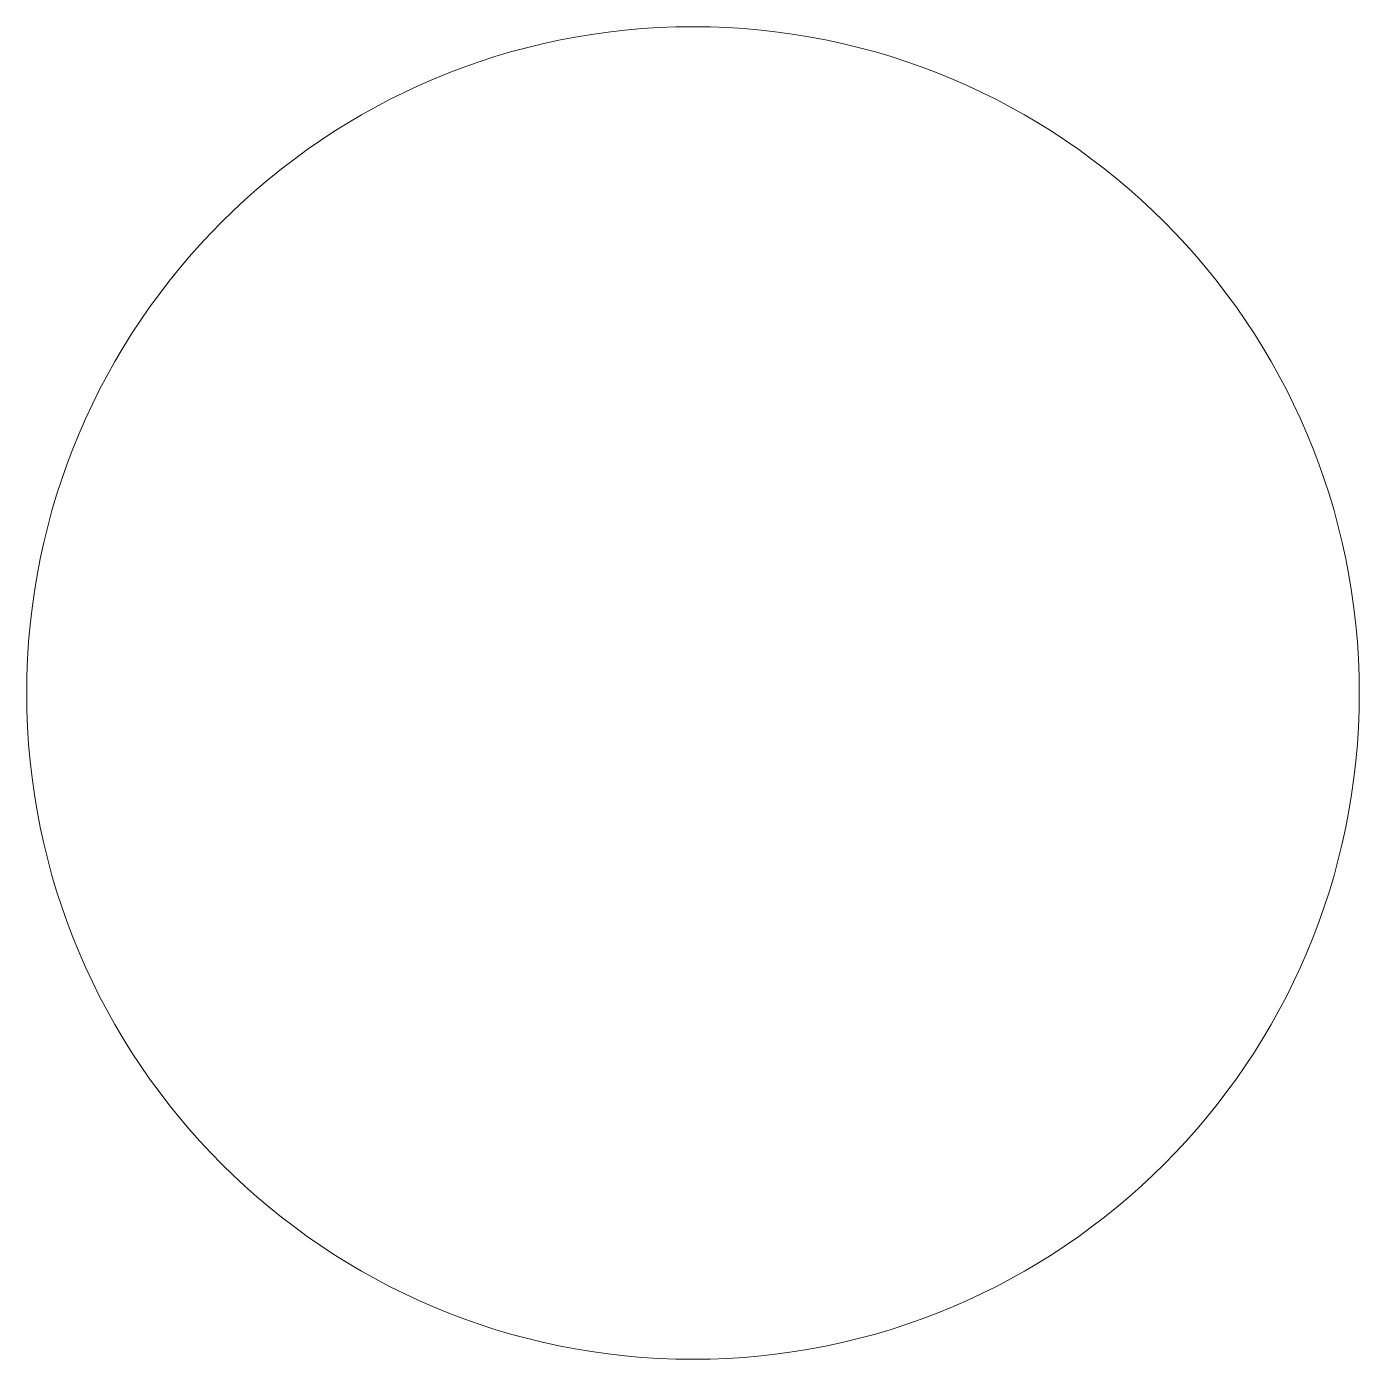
# Model space of a CAD drawing. Header units: millimetres. Extents: x 144 to 265, y 67 to 189.
import ezdxf

# ---------------------------------------------------------------- set-up
doc = ezdxf.new("R2010")
doc.units = ezdxf.units.MM
doc.layers.get('0').update_dxf_attribs({"linetype": 'CONTINUOUS', "lineweight": 0})

msp = doc.modelspace()

# ---------------------------------------------------------------- linework, layer by layer
msp.add_circle((204.5, 128), 60.62)

doc.saveas('drawing.dxf')
